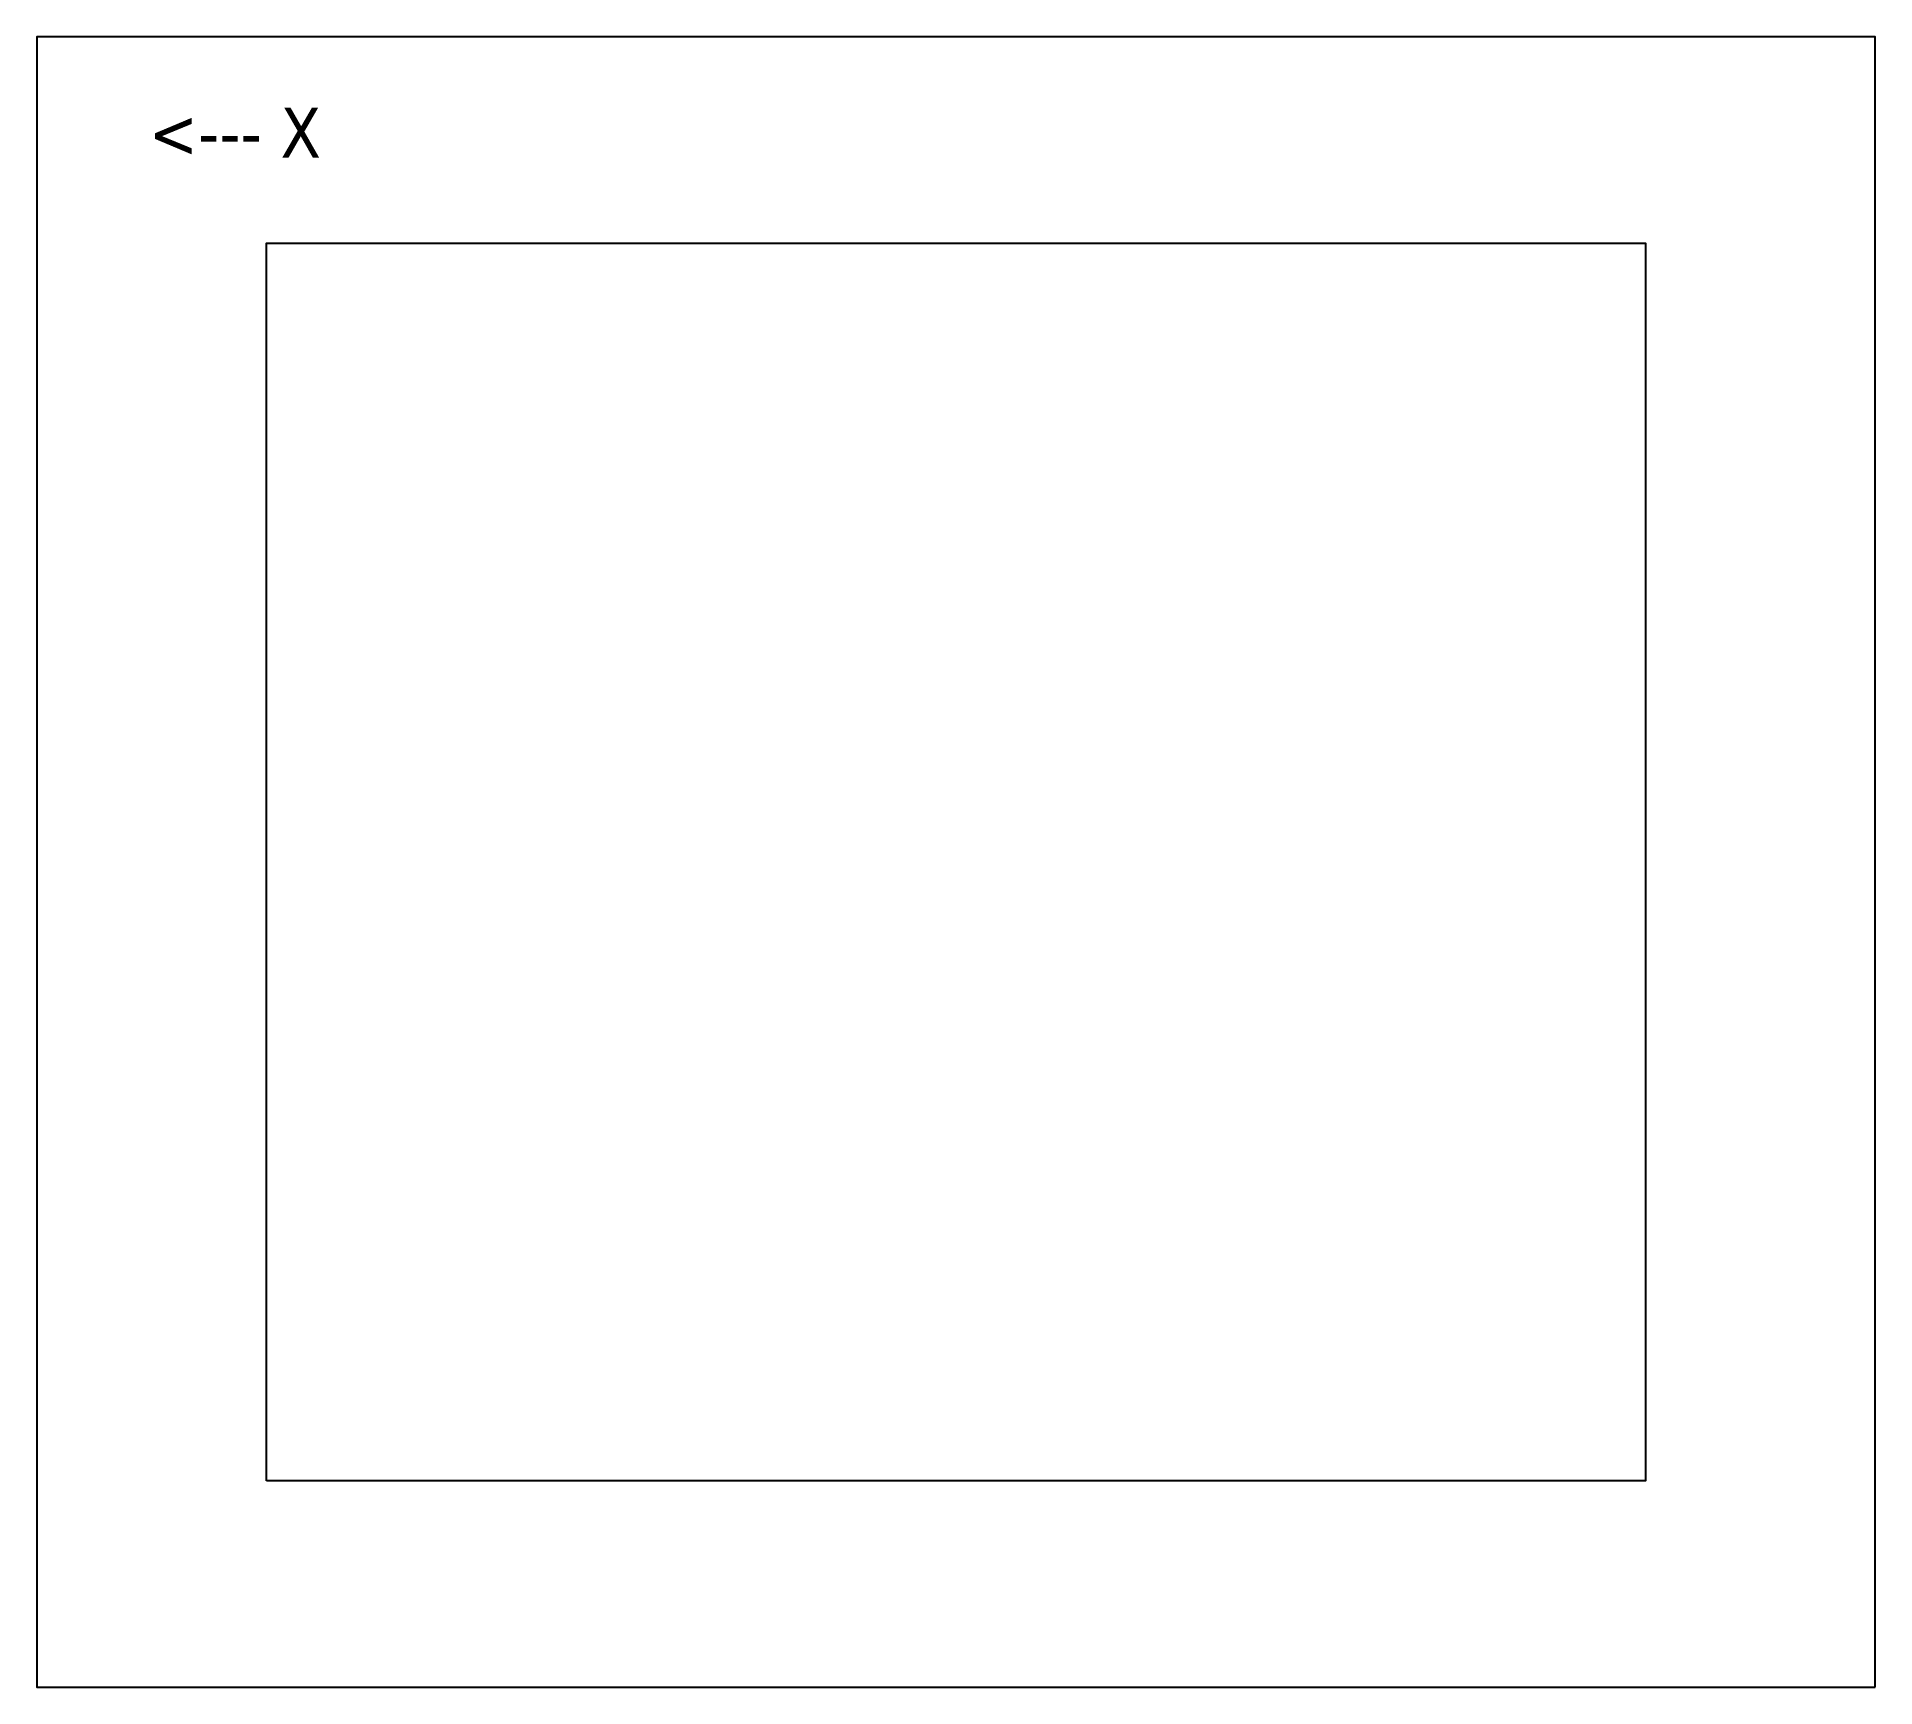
# Model space of a CAD drawing. Header units: millimetres. Extents: x -111 to 111, y -100 to 100.
import ezdxf

# ---------------------------------------------------------------- set-up
doc = ezdxf.new("R2010")
doc.units = ezdxf.units.MM
doc.styles.add('Sketch Text (ANSI) - 3DA', font='tahoma.ttf')

msp = doc.modelspace()

# ---------------------------------------------------------------- linework, layer by layer
for points in [[(111.33, -100), (111.33, 100), (-111.33, 100), (-111.33, -100)], [(-83.5, -75), (-83.5, 75), (83.5, 75), (83.5, -75)]]:
    msp.add_lwpolyline(points, close=True)

# ---------------------------------------------------------------- texts
at = {"color": 7, "insert": (-97.78, 91.41), "char_height": 6.05, "width": 22.5429, "attachment_point": 1, "style": 'Sketch Text (ANSI) - 3DA'}
msp.add_mtext('\\fTahoma|b0|i0;\\H6.0500;<--- X', dxfattribs=at)

doc.saveas('drawing.dxf')
